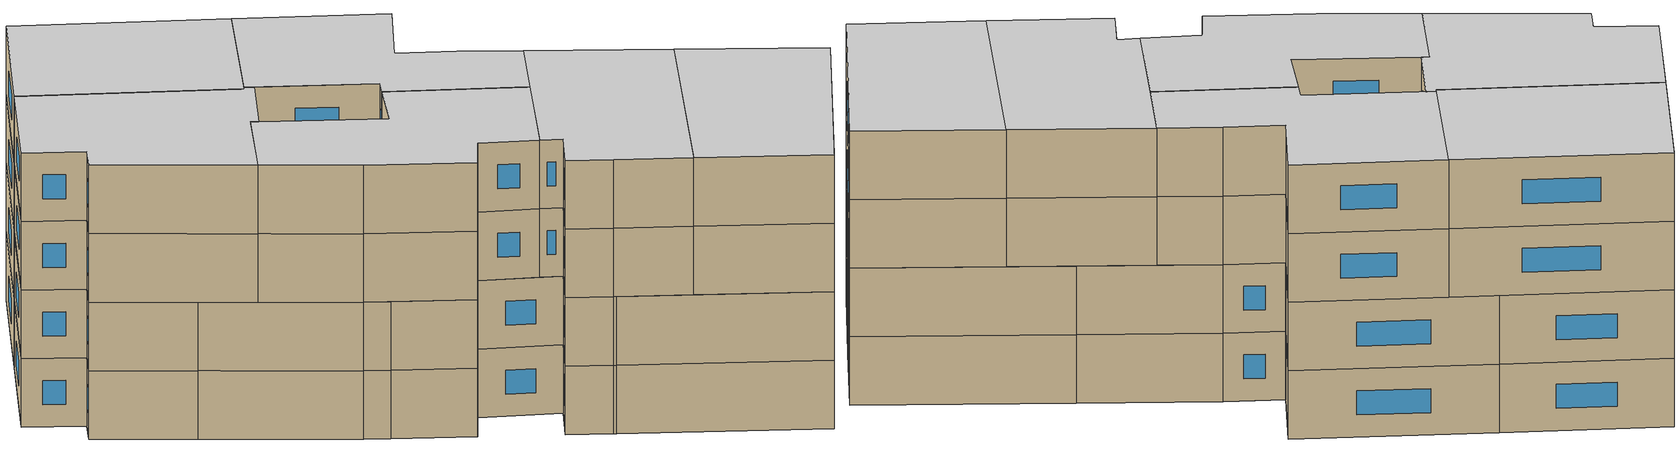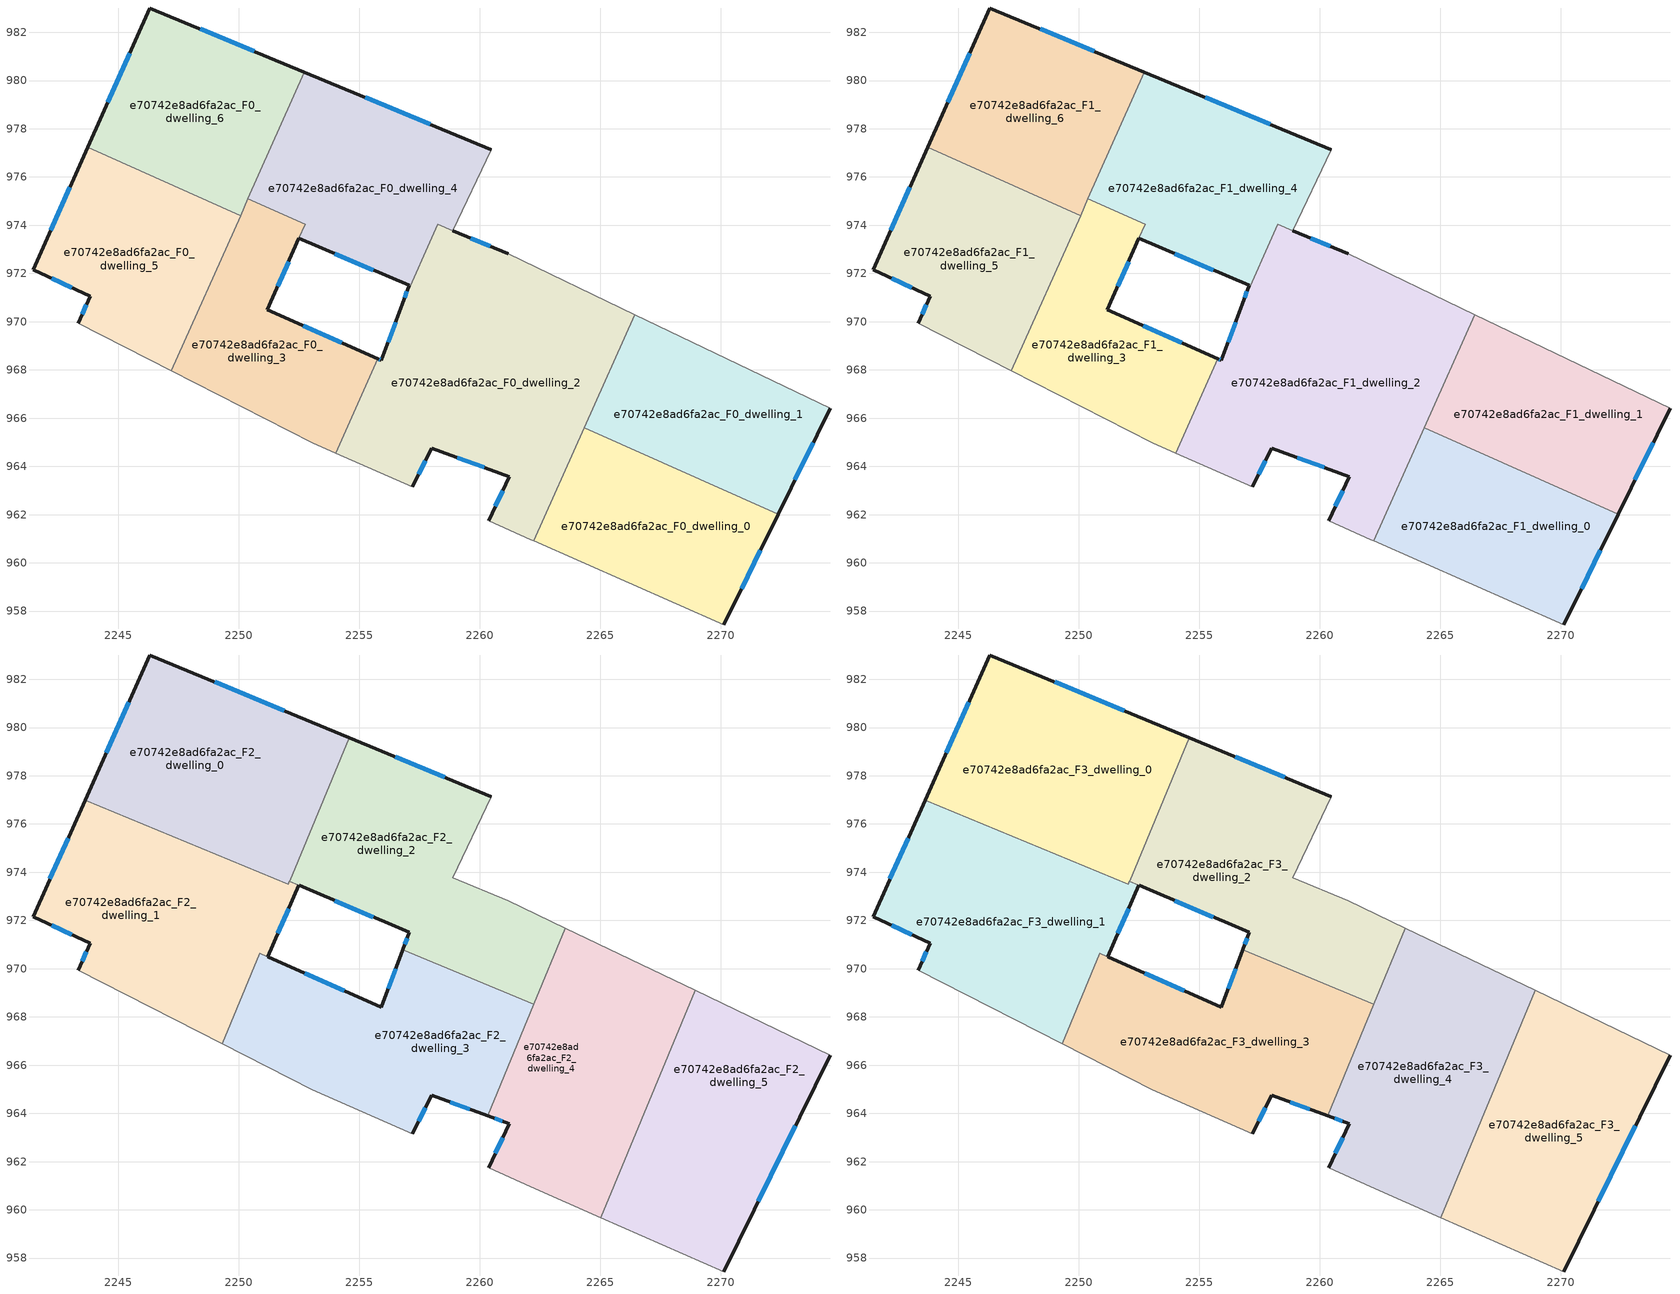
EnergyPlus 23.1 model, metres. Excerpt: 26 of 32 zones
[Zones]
e70742e8ad6fa2ac_F0_dwelling_0
 floor ground (EU_floor_Construction): 2272.37,962.02 2270.12,957.42 2262.25,960.91 2264.34,965.6 z0
 wall outside (EU_wall_Construction): 2270.12,957.42 2272.37,962.02 z0:3
 wall to e70742e8ad6fa2ac_F0_dwelling_1 (EU_wall_Construction): 2272.37,962.02 2264.34,965.6 z0:3
 wall adiabatic (EU_wall_Construction): 2262.25,960.91 2270.12,957.42 z0:3
 wall to e70742e8ad6fa2ac_F0_dwelling_2 (EU_wall_Construction): 2264.34,965.6 2262.25,960.91 z0:3
 window (EU_Window_Construction): 2270.85,958.92 2271.64,960.52 z0.98:2.02
e70742e8ad6fa2ac_F0_dwelling_1
 floor ground (EU_floor_Construction): 2274.52,966.42 2272.37,962.02 2264.34,965.6 2266.43,970.29 z0
 wall outside (EU_wall_Construction): 2272.37,962.02 2274.52,966.42 z0:3
 wall adiabatic (EU_wall_Construction): 2274.52,966.42 2266.43,970.29 z0:3
 wall to e70742e8ad6fa2ac_F0_dwelling_2 (EU_wall_Construction): 2266.43,970.29 2264.34,965.6 z0:3
 window (EU_Window_Construction): 2273.07,963.45 2273.82,964.99 z0.98:2.02
e70742e8ad6fa2ac_F0_dwelling_2
 floor ground (EU_floor_Construction): 2266.43,970.29 2262.25,960.91 2262.12,960.96 2260.37,961.75 2261.22,963.58 2258.01,964.75 2257.19,963.16 2254.03,964.55 2255.78,968.46 2255.92,968.39 2256.79,970.73 2258.26,974.03 2261.17,972.82 z0
 wall outside (EU_wall_Construction): 2257.19,963.16 2258.01,964.75 2261.22,963.58 2260.37,961.75 / 2256.79,970.73 2255.92,968.39 2255.78,968.46 / 2261.17,972.82 2258.88,973.78 z0:3
 wall adiabatic (EU_wall_Construction): 2260.37,961.75 2262.12,960.96 2262.25,960.91 / 2254.03,964.55 2257.19,963.16 / 2266.43,970.29 2261.17,972.82 z0:3
 wall to e70742e8ad6fa2ac_F0_dwelling_3 (EU_wall_Construction): 2255.78,968.46 2254.03,964.55 z0:3
 wall to e70742e8ad6fa2ac_F0_dwelling_4 (EU_wall_Construction): 2258.26,974.03 2256.79,970.73 / 2258.88,973.78 2258.26,974.04 z0:3
 window (EU_Window_Construction): 2260.95,962.98 2260.65,962.34 / 2259.06,964.36 2260.18,963.96 / 2257.46,963.67 2257.75,964.23 / 2255.88,968.42 2255.82,968.44 / 2256.51,969.97 2256.2,969.15 / 2260.43,973.13 2259.63,973.46 z0.98:2.02
e70742e8ad6fa2ac_F0_dwelling_3
 floor ground (EU_floor_Construction): 2252.75,974.03 2252.5,973.45 2251.19,970.5 2255.78,968.46 2254.03,964.55 2253.05,964.99 2247.21,967.96 2250.39,975.09 z0
 wall outside (EU_wall_Construction): 2255.78,968.46 2251.19,970.5 2252.5,973.45 z0:3
 wall adiabatic (EU_wall_Construction): 2247.21,967.96 2253.05,964.99 2254.03,964.55 z0:3
 wall to e70742e8ad6fa2ac_F0_dwelling_4 (EU_wall_Construction): 2252.5,973.45 2252.75,974.03 2250.39,975.09 z0:3
 wall to e70742e8ad6fa2ac_F0_dwelling_5 (EU_wall_Construction): 2250.08,974.4 2247.21,967.96 z0:3
 wall to e70742e8ad6fa2ac_F0_dwelling_6 (EU_wall_Construction): 2250.39,975.09 2250.08,974.4 z0:3
 window (EU_Window_Construction): 2254.29,969.13 2252.68,969.84 / 2251.62,971.46 2252.08,972.49 z0.98:2.02
e70742e8ad6fa2ac_F0_dwelling_4
 floor ground (EU_floor_Construction): 2260.47,977.13 2258.88,973.78 2258.26,974.04 2256.79,970.73 2257.07,971.5 2252.5,973.45 2252.75,974.03 2250.39,975.09 2252.73,980.34 z0
 wall outside (EU_wall_Construction): 2260.47,977.13 2252.73,980.34 / 2252.5,973.45 2257.07,971.5 2256.79,970.73 z0:3
 wall adiabatic (EU_wall_Construction): 2258.88,973.78 2260.47,977.13 z0:3
 wall to e70742e8ad6fa2ac_F0_dwelling_6 (EU_wall_Construction): 2252.73,980.34 2250.39,975.09 z0:3
 window (EU_Window_Construction): 2257.96,978.18 2255.25,979.3 / 2256.98,971.25 2256.88,970.98 / 2253.99,972.82 2255.59,972.14 z0.98:2.02
e70742e8ad6fa2ac_F0_dwelling_5
 floor ground (EU_floor_Construction): 2250.08,974.4 2247.21,967.96 2243.34,969.93 2243.84,971.07 2241.47,972.14 2243.74,977.22 z0
 wall outside (EU_wall_Construction): 2243.74,977.22 2241.47,972.14 2243.84,971.07 2243.34,969.93 z0:3
 wall adiabatic (EU_wall_Construction): 2243.34,969.93 2247.21,967.96 z0:3
 wall to e70742e8ad6fa2ac_F0_dwelling_6 (EU_wall_Construction): 2250.08,974.4 2243.74,977.22 z0:3
 window (EU_Window_Construction): 2243.68,970.7 2243.51,970.3 / 2242.24,971.79 2243.07,971.42 / 2243,975.57 2242.21,973.8 z0.98:2.02
e70742e8ad6fa2ac_F0_dwelling_6
 floor ground (EU_floor_Construction): 2252.73,980.34 2250.08,974.4 2243.74,977.22 2246.31,983 z0
 wall outside (EU_wall_Construction): 2252.73,980.34 2246.31,983 2243.74,977.22 z0:3
 window (EU_Window_Construction): 2245.48,981.12 2244.58,979.1 / 2250.64,981.21 2248.4,982.14 z0.98:2.02
e70742e8ad6fa2ac_F1_dwelling_0
 floor to e70742e8ad6fa2ac_F0_dwelling_0 (EU_floor_Construction): 2272.37,962.02 2270.12,957.42 2262.25,960.91 2264.34,965.6 z3
 wall outside (EU_wall_Construction): 2270.12,957.42 2272.37,962.02 z3:6
 wall to e70742e8ad6fa2ac_F1_dwelling_1 (EU_wall_Construction): 2272.37,962.02 2264.34,965.6 z3:6
 wall adiabatic (EU_wall_Construction): 2262.25,960.91 2270.12,957.42 z3:6
 wall to e70742e8ad6fa2ac_F1_dwelling_2 (EU_wall_Construction): 2264.34,965.6 2262.25,960.91 z3:6
 window (EU_Window_Construction): 2270.85,958.92 2271.64,960.52 z3.98:5.02
e70742e8ad6fa2ac_F1_dwelling_1
 floor to e70742e8ad6fa2ac_F0_dwelling_1 (EU_floor_Construction): 2274.52,966.42 2272.37,962.02 2264.34,965.6 2266.43,970.29 z3
 wall outside (EU_wall_Construction): 2272.37,962.02 2274.52,966.42 z3:6
 wall adiabatic (EU_wall_Construction): 2274.52,966.42 2266.43,970.29 z3:6
 wall to e70742e8ad6fa2ac_F1_dwelling_2 (EU_wall_Construction): 2266.43,970.29 2264.34,965.6 z3:6
 window (EU_Window_Construction): 2273.07,963.45 2273.82,964.99 z3.98:5.02
e70742e8ad6fa2ac_F1_dwelling_2
 floor to e70742e8ad6fa2ac_F0_dwelling_2 (EU_floor_Construction): 2266.43,970.29 2262.25,960.91 2262.12,960.96 2260.37,961.75 2261.22,963.58 2258.01,964.75 2257.19,963.16 2254.03,964.55 2255.78,968.46 2255.92,968.39 2256.79,970.73 2258.26,974.04 2261.17,972.82 z3
 wall outside (EU_wall_Construction): 2257.19,963.16 2258.01,964.75 2261.22,963.58 2260.37,961.75 / 2256.79,970.73 2255.92,968.39 2255.78,968.46 / 2261.17,972.82 2258.88,973.78 z3:6
 wall adiabatic (EU_wall_Construction): 2260.37,961.75 2262.12,960.96 2262.25,960.91 / 2254.03,964.55 2257.19,963.16 / 2266.43,970.29 2261.17,972.82 z3:6
 wall to e70742e8ad6fa2ac_F1_dwelling_3 (EU_wall_Construction): 2255.78,968.46 2254.03,964.55 z3:6
 wall to e70742e8ad6fa2ac_F1_dwelling_4 (EU_wall_Construction): 2258.26,974.03 2256.79,970.73 / 2258.88,973.78 2258.26,974.04 z3:6
 window (EU_Window_Construction): 2260.95,962.98 2260.65,962.34 / 2259.06,964.36 2260.18,963.96 / 2257.46,963.67 2257.75,964.23 / 2255.88,968.42 2255.82,968.44 / 2256.51,969.97 2256.2,969.15 / 2260.43,973.13 2259.63,973.46 z3.98:5.02
e70742e8ad6fa2ac_F1_dwelling_3
 floor to e70742e8ad6fa2ac_F0_dwelling_3 (EU_floor_Construction): 2252.75,974.03 2252.5,973.45 2251.19,970.5 2255.78,968.46 2254.03,964.55 2253.05,964.99 2247.21,967.96 2250.39,975.09 z3
 wall outside (EU_wall_Construction): 2255.78,968.46 2251.19,970.5 2252.5,973.45 z3:6
 wall adiabatic (EU_wall_Construction): 2247.21,967.96 2253.05,964.99 2254.03,964.55 z3:6
 wall to e70742e8ad6fa2ac_F1_dwelling_4 (EU_wall_Construction): 2252.5,973.45 2252.75,974.03 2250.39,975.09 z3:6
 wall to e70742e8ad6fa2ac_F1_dwelling_5 (EU_wall_Construction): 2250.08,974.4 2247.21,967.96 z3:6
 wall to e70742e8ad6fa2ac_F1_dwelling_6 (EU_wall_Construction): 2250.39,975.09 2250.08,974.4 z3:6
 window (EU_Window_Construction): 2254.29,969.13 2252.68,969.84 / 2251.62,971.46 2252.08,972.49 z3.98:5.02
e70742e8ad6fa2ac_F1_dwelling_4
 floor to e70742e8ad6fa2ac_F0_dwelling_4 (EU_floor_Construction): 2260.47,977.13 2258.88,973.78 2258.26,974.04 2256.79,970.73 2257.07,971.5 2252.5,973.46 2252.75,974.03 2250.39,975.09 2252.73,980.34 z3
 wall outside (EU_wall_Construction): 2260.47,977.13 2252.73,980.34 / 2252.5,973.45 2257.07,971.5 2256.79,970.73 z3:6
 wall adiabatic (EU_wall_Construction): 2258.88,973.78 2260.47,977.13 z3:6
 wall to e70742e8ad6fa2ac_F1_dwelling_6 (EU_wall_Construction): 2252.73,980.34 2250.39,975.09 z3:6
 window (EU_Window_Construction): 2257.96,978.18 2255.25,979.3 / 2256.98,971.25 2256.88,970.98 / 2253.99,972.82 2255.59,972.14 z3.98:5.02
e70742e8ad6fa2ac_F1_dwelling_5
 floor to e70742e8ad6fa2ac_F0_dwelling_5 (EU_floor_Construction): 2250.08,974.4 2247.21,967.96 2243.34,969.93 2243.84,971.07 2241.47,972.14 2243.74,977.22 z3
 wall outside (EU_wall_Construction): 2243.74,977.22 2241.47,972.14 2243.84,971.07 2243.34,969.93 z3:6
 wall adiabatic (EU_wall_Construction): 2243.34,969.93 2247.21,967.96 z3:6
 wall to e70742e8ad6fa2ac_F1_dwelling_6 (EU_wall_Construction): 2250.08,974.4 2243.74,977.22 z3:6
 window (EU_Window_Construction): 2243.68,970.7 2243.51,970.3 / 2242.24,971.79 2243.07,971.42 / 2243,975.57 2242.21,973.8 z3.98:5.02
e70742e8ad6fa2ac_F1_dwelling_6
 floor to e70742e8ad6fa2ac_F0_dwelling_6 (EU_floor_Construction): 2252.73,980.34 2250.08,974.4 2243.74,977.22 2246.31,983 z3
 wall outside (EU_wall_Construction): 2252.73,980.34 2246.31,983 2243.74,977.22 z3:6
 window (EU_Window_Construction): 2245.48,981.12 2244.58,979.1 / 2250.64,981.21 2248.4,982.14 z3.98:5.02
e70742e8ad6fa2ac_F2_dwelling_0
 floor to e70742e8ad6fa2ac_F1_dwelling_6 (EU_floor_Construction): 2252.73,980.34 2250.08,974.4 2243.74,977.22 2246.31,983 z6
 floor to e70742e8ad6fa2ac_F1_dwelling_4 (EU_floor_Construction): 2254.58,979.58 2252.35,974.21 2250.39,975.09 2252.73,980.34 z6
 floor to e70742e8ad6fa2ac_F1_dwelling_5 (EU_floor_Construction): 2250.08,974.4 2250.05,974.33 2243.63,976.99 2243.74,977.22 z6
 floor to e70742e8ad6fa2ac_F1_dwelling_3 (EU_floor_Construction): 2252.35,974.21 2252.06,973.5 2250.05,974.33 2250.39,975.09 z6
 wall outside (EU_wall_Construction): 2254.58,979.58 2246.31,983 2243.63,976.99 z6:9
 wall to e70742e8ad6fa2ac_F2_dwelling_1 (EU_wall_Construction): 2243.63,976.99 2252.06,973.5 2252.11,973.62 z6:9
 wall to e70742e8ad6fa2ac_F2_dwelling_2 (EU_wall_Construction): 2252.11,973.63 2254.58,979.58 z6:9
 window (EU_Window_Construction): 2245.44,981.05 2244.51,978.95 / 2251.89,980.69 2249,981.89 z6.98:8.02
e70742e8ad6fa2ac_F2_dwelling_1
 floor to e70742e8ad6fa2ac_F1_dwelling_5 (EU_floor_Construction): 2250.05,974.33 2247.21,967.96 2243.34,969.93 2243.84,971.07 2241.47,972.14 2243.63,976.99 z6
 floor to e70742e8ad6fa2ac_F1_dwelling_3 (EU_floor_Construction): 2252.11,973.62 2252.5,973.46 2251.19,970.51 2250.88,970.64 2249.32,966.89 2247.21,967.96 2250.05,974.33 2252.06,973.5 z6
 wall outside (EU_wall_Construction): 2243.63,976.99 2241.47,972.14 2243.84,971.07 2243.34,969.93 / 2251.2,970.5 2252.5,973.46 z6:9
 wall to e70742e8ad6fa2ac_F2_dwelling_3 (EU_wall_Construction): 2249.32,966.89 2250.88,970.64 2251.19,970.5 z6:9
 wall adiabatic (EU_wall_Construction): 2243.34,969.93 2249.32,966.89 z6:9
 wall to e70742e8ad6fa2ac_F2_dwelling_2 (EU_wall_Construction): 2252.5,973.46 2252.11,973.62 z6:9
 window (EU_Window_Construction): 2243.68,970.7 2243.51,970.3 / 2242.24,971.79 2243.07,971.42 / 2242.93,975.42 2242.18,973.72 / 2251.62,971.46 2252.08,972.49 z6.98:8.02
e70742e8ad6fa2ac_F2_dwelling_2
 floor to e70742e8ad6fa2ac_F1_dwelling_4 (EU_floor_Construction): 2260.47,977.13 2258.88,973.78 2258.26,974.04 2256.81,970.78 2257.07,971.5 2252.5,973.46 2252.75,974.03 2252.35,974.21 2254.58,979.58 z6
 floor to e70742e8ad6fa2ac_F1_dwelling_2 (EU_floor_Construction): 2263.55,971.67 2262.25,968.53 2256.81,970.78 2258.26,974.04 2261.17,972.82 z6
 floor to e70742e8ad6fa2ac_F1_dwelling_3 (EU_floor_Construction): 2252.75,974.03 2252.5,973.46 2252.11,973.62 2252.35,974.21 z6
 wall outside (EU_wall_Construction): 2260.47,977.13 2254.58,979.58 / 2252.51,973.45 2257.07,971.5 2256.81,970.78 z6:9
 wall adiabatic (EU_wall_Construction): 2263.55,971.67 2261.17,972.82 2258.88,973.78 2260.47,977.13 z6:9
 wall to e70742e8ad6fa2ac_F2_dwelling_3 (EU_wall_Construction): 2256.81,970.78 2262.25,968.53 z6:9
 wall to e70742e8ad6fa2ac_F2_dwelling_4 (EU_wall_Construction): 2262.25,968.53 2263.55,971.67 z6:9
 window (EU_Window_Construction): 2258.56,977.93 2256.5,978.78 / 2256.99,971.27 2256.89,971.02 / 2253.99,972.82 2255.59,972.14 z6.98:8.02
e70742e8ad6fa2ac_F2_dwelling_3
 floor to e70742e8ad6fa2ac_F1_dwelling_2 (EU_floor_Construction): 2262.25,968.53 2260.33,963.9 2258.01,964.75 2257.19,963.16 2254.03,964.55 2255.78,968.46 2255.92,968.39 2256.79,970.73 2256.81,970.78 z6
 floor to e70742e8ad6fa2ac_F1_dwelling_3 (EU_floor_Construction): 2255.78,968.46 2254.03,964.55 2253.05,964.99 2249.32,966.89 2250.88,970.64 2251.19,970.51 z6
 wall outside (EU_wall_Construction): 2256.81,970.78 2255.92,968.39 2251.2,970.5 / 2257.19,963.16 2258.01,964.75 2260.33,963.9 z6:9
 wall adiabatic (EU_wall_Construction): 2249.32,966.89 2253.05,964.99 2257.19,963.16 z6:9
 wall to e70742e8ad6fa2ac_F2_dwelling_4 (EU_wall_Construction): 2260.33,963.9 2262.25,968.53 z6:9
 window (EU_Window_Construction): 2254.39,969.08 2252.74,969.82 / 2256.52,970.01 2256.21,969.17 / 2258.77,964.47 2259.58,964.18 / 2257.46,963.67 2257.75,964.23 z6.98:8.02
e70742e8ad6fa2ac_F2_dwelling_4
 floor to e70742e8ad6fa2ac_F1_dwelling_1 (EU_floor_Construction): 2268.93,969.1 2266.99,964.42 2264.34,965.6 2266.43,970.29 z6
 floor to e70742e8ad6fa2ac_F1_dwelling_0 (EU_floor_Construction): 2266.99,964.42 2265.03,959.68 2262.25,960.91 2264.34,965.6 z6
 floor to e70742e8ad6fa2ac_F1_dwelling_2 (EU_floor_Construction): 2266.43,970.29 2262.25,960.91 2262.12,960.96 2260.37,961.75 2261.22,963.58 2260.33,963.9 2263.55,971.67 z6
 wall outside (EU_wall_Construction): 2260.33,963.9 2261.22,963.58 2260.37,961.75 z6:9
 wall adiabatic (EU_wall_Construction): 2260.37,961.75 2262.12,960.96 2265.03,959.68 / 2268.93,969.1 2263.55,971.67 z6:9
 wall to e70742e8ad6fa2ac_F2_dwelling_5 (EU_wall_Construction): 2265.03,959.68 2268.93,969.1 z6:9
 window (EU_Window_Construction): 2260.95,962.98 2260.65,962.34 / 2260.62,963.79 2260.93,963.68 z6.98:8.02
e70742e8ad6fa2ac_F2_dwelling_5
 floor to e70742e8ad6fa2ac_F1_dwelling_0 (EU_floor_Construction): 2272.37,962.02 2270.12,957.42 2265.03,959.68 2266.99,964.42 z6
 floor to e70742e8ad6fa2ac_F1_dwelling_1 (EU_floor_Construction): 2274.52,966.42 2272.37,962.02 2266.99,964.42 2268.93,969.1 z6
 wall outside (EU_wall_Construction): 2270.12,957.42 2274.52,966.42 z6:9
 wall adiabatic (EU_wall_Construction): 2274.52,966.42 2268.93,969.1 / 2265.03,959.68 2270.12,957.42 z6:9
 window (EU_Window_Construction): 2271.55,960.35 2273.09,963.49 z6.98:8.02
e70742e8ad6fa2ac_F3_dwelling_0
 floor to e70742e8ad6fa2ac_F2_dwelling_0 (EU_floor_Construction): 2254.58,979.58 2252.06,973.5 2243.63,976.99 2246.31,983 z9
 wall outside (EU_wall_Construction): 2254.58,979.58 2246.31,983 2243.63,976.99 z9:12
 wall to e70742e8ad6fa2ac_F3_dwelling_1 (EU_wall_Construction): 2243.63,976.99 2252.06,973.5 2252.11,973.62 z9:12
 wall to e70742e8ad6fa2ac_F3_dwelling_2 (EU_wall_Construction): 2252.11,973.63 2254.58,979.58 z9:12
 window (EU_Window_Construction): 2245.44,981.05 2244.51,978.95 / 2251.89,980.69 2249,981.89 z9.98:11.02
 ceiling to e70742e8ad6fa2ac_F4_dwelling_0 (EU_floor_Construction): 2252.06,973.5 2254.58,979.58 2246.31,983 2243.63,976.99 z12
e70742e8ad6fa2ac_F3_dwelling_1
 floor to e70742e8ad6fa2ac_F2_dwelling_1 (EU_floor_Construction): 2252.11,973.62 2252.5,973.46 2251.2,970.5 2250.88,970.64 2249.32,966.89 2243.34,969.93 2243.84,971.07 2241.47,972.14 2243.63,976.99 2252.06,973.5 z9
 wall outside (EU_wall_Construction): 2243.63,976.99 2241.47,972.14 2243.84,971.07 2243.34,969.93 / 2251.2,970.5 2252.5,973.46 z9:12
 wall to e70742e8ad6fa2ac_F3_dwelling_3 (EU_wall_Construction): 2249.32,966.89 2250.88,970.64 2251.19,970.5 z9:12
 wall adiabatic (EU_wall_Construction): 2243.34,969.93 2249.32,966.89 z9:12
 wall to e70742e8ad6fa2ac_F3_dwelling_2 (EU_wall_Construction): 2252.5,973.46 2252.11,973.62 z9:12
 window (EU_Window_Construction): 2243.68,970.7 2243.51,970.3 / 2242.24,971.79 2243.07,971.42 / 2242.93,975.42 2242.18,973.72 / 2251.62,971.46 2252.08,972.49 z9.98:11.02
 ceiling to e70742e8ad6fa2ac_F4_dwelling_1 (EU_floor_Construction): 2249.32,966.89 2250.88,970.64 2251.2,970.5 2252.5,973.46 2252.11,973.62 2252.06,973.5 2243.63,976.99 2241.47,972.14 2243.84,971.07 2243.34,969.93 z12
e70742e8ad6fa2ac_F3_dwelling_2
 floor to e70742e8ad6fa2ac_F2_dwelling_2 (EU_floor_Construction): 2260.47,977.13 2258.88,973.78 2261.17,972.82 2263.55,971.67 2262.25,968.53 2256.81,970.78 2257.07,971.5 2252.11,973.63 2254.58,979.58 z9
 wall outside (EU_wall_Construction): 2260.47,977.13 2254.58,979.58 / 2252.51,973.45 2257.07,971.5 2256.81,970.78 z9:12
 wall adiabatic (EU_wall_Construction): 2263.55,971.67 2261.17,972.82 2258.88,973.78 2260.47,977.13 z9:12
 wall to e70742e8ad6fa2ac_F3_dwelling_3 (EU_wall_Construction): 2256.81,970.78 2262.25,968.53 z9:12
 wall to e70742e8ad6fa2ac_F3_dwelling_4 (EU_wall_Construction): 2262.25,968.53 2263.55,971.67 z9:12
 window (EU_Window_Construction): 2258.56,977.93 2256.5,978.78 / 2256.99,971.27 2256.89,971.02 / 2253.99,972.82 2255.59,972.14 z9.98:11.02
 ceiling to e70742e8ad6fa2ac_F4_dwelling_2 (EU_floor_Construction): 2262.25,968.53 2263.55,971.67 2261.17,972.82 2258.88,973.78 2260.47,977.13 2254.58,979.58 2252.11,973.63 2257.07,971.5 2256.81,970.78 z12
e70742e8ad6fa2ac_F3_dwelling_3
 floor to e70742e8ad6fa2ac_F2_dwelling_3 (EU_floor_Construction): 2262.25,968.53 2260.33,963.9 2258.01,964.75 2257.19,963.16 2253.05,964.99 2249.32,966.89 2250.88,970.64 2251.2,970.5 2255.92,968.39 2256.81,970.78 z9
 wall outside (EU_wall_Construction): 2256.81,970.78 2255.92,968.39 2251.2,970.5 / 2257.19,963.16 2258.01,964.75 2260.33,963.9 z9:12
 wall adiabatic (EU_wall_Construction): 2249.32,966.89 2253.05,964.99 2257.19,963.16 z9:12
 wall to e70742e8ad6fa2ac_F3_dwelling_4 (EU_wall_Construction): 2260.33,963.9 2262.25,968.53 z9:12
 window (EU_Window_Construction): 2254.39,969.08 2252.74,969.82 / 2256.52,970.01 2256.21,969.17 / 2258.77,964.47 2259.58,964.18 / 2257.46,963.67 2257.75,964.23 z9.98:11.02
 ceiling to e70742e8ad6fa2ac_F4_dwelling_3 (EU_floor_Construction): 2260.33,963.9 2262.25,968.53 2256.81,970.78 2255.92,968.39 2251.2,970.5 2250.88,970.64 2249.32,966.89 2253.05,964.99 2257.19,963.16 2258.01,964.75 z12
e70742e8ad6fa2ac_F3_dwelling_4
 floor to e70742e8ad6fa2ac_F2_dwelling_4 (EU_floor_Construction): 2268.93,969.1 2265.03,959.68 2262.12,960.96 2260.37,961.75 2261.22,963.58 2260.33,963.9 2263.55,971.67 z9
 wall outside (EU_wall_Construction): 2260.33,963.9 2261.22,963.58 2260.37,961.75 z9:12
 wall adiabatic (EU_wall_Construction): 2260.37,961.75 2262.12,960.96 2265.03,959.68 / 2268.93,969.1 2263.55,971.67 z9:12
 wall to e70742e8ad6fa2ac_F3_dwelling_5 (EU_wall_Construction): 2265.03,959.68 2268.93,969.1 z9:12
 window (EU_Window_Construction): 2260.95,962.98 2260.65,962.34 / 2260.62,963.79 2260.93,963.68 z9.98:11.02
 ceiling to e70742e8ad6fa2ac_F4_dwelling_4 (EU_floor_Construction): 2265.03,959.68 2268.93,969.1 2263.55,971.67 2260.33,963.9 2261.22,963.58 2260.37,961.75 2262.12,960.96 z12
e70742e8ad6fa2ac_F3_dwelling_5
 floor to e70742e8ad6fa2ac_F2_dwelling_5 (EU_floor_Construction): 2274.52,966.42 2270.12,957.42 2265.03,959.68 2268.93,969.1 z9
 wall outside (EU_wall_Construction): 2270.12,957.42 2274.52,966.42 z9:12
 wall adiabatic (EU_wall_Construction): 2274.52,966.42 2268.93,969.1 / 2265.03,959.68 2270.12,957.42 z9:12
 window (EU_Window_Construction): 2271.55,960.35 2273.09,963.49 z9.98:11.02
 ceiling to e70742e8ad6fa2ac_F4_dwelling_5 (EU_floor_Construction): 2270.12,957.42 2274.52,966.42 2268.93,969.1 2265.03,959.68 z12
[Building]
EU S2 Campaign: North Axis=0; Terrain=City; Solar Distribution=FullExterior
[Site:Location]
Bologna: Latitude=44.5; Longitude=11.25; Time Zone=1; Elevation=37
[SizingPeriod:WeatherFileDays]
AnnualSizingPeriod: Begin Month=1; Begin Day of Month=1; End Month=12; End Day of Month=31; Day of Week for Start Day=Monday; Use Weather File Daylight Saving Period=No; Use Weather File Rain and Snow Indicators=No
[MATERIAL]
EU_InternalMass_Material: Roughness=MediumRough; Thickness=0.1; Conductivity=1; Density=1800; Specific Heat=900; Thermal Absorptance=0.9; Solar Absorptance=0.7; Visible Absorptance=0.7
[MATERIAL:NOMASS] Roughness=MediumRough; Thermal Absorptance=0.9; Solar Absorptance=0.7; Visible Absorptance=0.7
Name | Thermal Resistance
EU_wall_NoMass | 0.905828
EU_floor_NoMass | 0.67114
[WINDOWMATERIAL:SIMPLEGLAZINGSYSTEM]
EU_Window_SimpleGlazing: UFactor=4.52486; Solar Heat Gain Coefficient=0.85; Visible Transmittance=0.85
[CONSTRUCTION]
EU_wall_Construction: EU_wall_NoMass
EU_floor_Construction: EU_floor_NoMass
EU_Window_Construction: EU_Window_SimpleGlazing
EU_InternalMass_Construction: EU_InternalMass_Material
[ZONE] Type=1; Multiplier=1; Ceiling Height=autocalculate; Floor Area=autocalculate; Part of Total Floor Area=Yes
Name | Volume
e70742e8ad6fa2ac_F0_dwelling_0; e70742e8ad6fa2ac_F1_dwelling_0 | 133.746
e70742e8ad6fa2ac_F2_dwelling_0; e70742e8ad6fa2ac_F3_dwelling_0 | 178.336
e70742e8ad6fa2ac_F0_dwelling_1; e70742e8ad6fa2ac_F1_dwelling_1 | 133.737
e70742e8ad6fa2ac_F2_dwelling_1; e70742e8ad6fa2ac_F3_dwelling_1 | 182.168
e70742e8ad6fa2ac_F0_dwelling_2 | 259.479
e70742e8ad6fa2ac_F1_dwelling_2 | 259.505
e70742e8ad6fa2ac_F2_dwelling_2 | 177.27
e70742e8ad6fa2ac_F3_dwelling_2 | 177.226
e70742e8ad6fa2ac_F0_dwelling_3; e70742e8ad6fa2ac_F1_dwelling_3 | 124.651
e70742e8ad6fa2ac_F2_dwelling_3; e70742e8ad6fa2ac_F3_dwelling_3 | 175.513
e70742e8ad6fa2ac_F0_dwelling_4 | 150.853
e70742e8ad6fa2ac_F1_dwelling_4 | 150.801
e70742e8ad6fa2ac_F2_dwelling_4; e70742e8ad6fa2ac_F3_dwelling_4 | 178.325
e70742e8ad6fa2ac_F0_dwelling_5; e70742e8ad6fa2ac_F1_dwelling_5 | 133.739
e70742e8ad6fa2ac_F2_dwelling_5; e70742e8ad6fa2ac_F3_dwelling_5 | 178.311
e70742e8ad6fa2ac_F0_dwelling_6; e70742e8ad6fa2ac_F1_dwelling_6 | 133.744
[INTERNALMASS] Construction=EU_InternalMass_Construction
Name | Zone or ZoneList | Surface Area
e70742e8ad6fa2ac_F0_dwelling_0_EU_InternalMass | e70742e8ad6fa2ac_F0_dwelling_0 | 44.5822
e70742e8ad6fa2ac_F0_dwelling_1_EU_InternalMass | e70742e8ad6fa2ac_F0_dwelling_1 | 44.5787
e70742e8ad6fa2ac_F0_dwelling_2_EU_InternalMass | e70742e8ad6fa2ac_F0_dwelling_2 | 86.4998
e70742e8ad6fa2ac_F0_dwelling_3_EU_InternalMass | e70742e8ad6fa2ac_F0_dwelling_3 | 41.5485
e70742e8ad6fa2ac_F0_dwelling_4_EU_InternalMass | e70742e8ad6fa2ac_F0_dwelling_4 | 50.2729
e70742e8ad6fa2ac_F0_dwelling_5_EU_InternalMass | e70742e8ad6fa2ac_F0_dwelling_5 | 44.5796
e70742e8ad6fa2ac_F0_dwelling_6_EU_InternalMass | e70742e8ad6fa2ac_F0_dwelling_6 | 44.5812
e70742e8ad6fa2ac_F1_dwelling_0_EU_InternalMass | e70742e8ad6fa2ac_F1_dwelling_0 | 44.5822
e70742e8ad6fa2ac_F1_dwelling_1_EU_InternalMass | e70742e8ad6fa2ac_F1_dwelling_1 | 44.5787
e70742e8ad6fa2ac_F1_dwelling_2_EU_InternalMass | e70742e8ad6fa2ac_F1_dwelling_2 | 86.4998
e70742e8ad6fa2ac_F1_dwelling_3_EU_InternalMass | e70742e8ad6fa2ac_F1_dwelling_3 | 41.5485
e70742e8ad6fa2ac_F1_dwelling_4_EU_InternalMass | e70742e8ad6fa2ac_F1_dwelling_4 | 50.2729
e70742e8ad6fa2ac_F1_dwelling_5_EU_InternalMass | e70742e8ad6fa2ac_F1_dwelling_5 | 44.5796
e70742e8ad6fa2ac_F1_dwelling_6_EU_InternalMass | e70742e8ad6fa2ac_F1_dwelling_6 | 44.5812
e70742e8ad6fa2ac_F2_dwelling_0_EU_InternalMass | e70742e8ad6fa2ac_F2_dwelling_0 | 59.4447
e70742e8ad6fa2ac_F2_dwelling_1_EU_InternalMass | e70742e8ad6fa2ac_F2_dwelling_1 | 60.727
e70742e8ad6fa2ac_F2_dwelling_2_EU_InternalMass | e70742e8ad6fa2ac_F2_dwelling_2 | 59.0912
e70742e8ad6fa2ac_F2_dwelling_3_EU_InternalMass | e70742e8ad6fa2ac_F2_dwelling_3 | 58.5026
e70742e8ad6fa2ac_F2_dwelling_4_EU_InternalMass | e70742e8ad6fa2ac_F2_dwelling_4 | 59.4416
e70742e8ad6fa2ac_F2_dwelling_5_EU_InternalMass | e70742e8ad6fa2ac_F2_dwelling_5 | 59.4372
e70742e8ad6fa2ac_F3_dwelling_0_EU_InternalMass | e70742e8ad6fa2ac_F3_dwelling_0 | 59.4447
e70742e8ad6fa2ac_F3_dwelling_1_EU_InternalMass | e70742e8ad6fa2ac_F3_dwelling_1 | 60.727
e70742e8ad6fa2ac_F3_dwelling_2_EU_InternalMass | e70742e8ad6fa2ac_F3_dwelling_2 | 59.0912
e70742e8ad6fa2ac_F3_dwelling_3_EU_InternalMass | e70742e8ad6fa2ac_F3_dwelling_3 | 58.5026
e70742e8ad6fa2ac_F3_dwelling_4_EU_InternalMass | e70742e8ad6fa2ac_F3_dwelling_4 | 59.4416
e70742e8ad6fa2ac_F3_dwelling_5_EU_InternalMass | e70742e8ad6fa2ac_F3_dwelling_5 | 59.4372
[OTHEREQUIPMENT] Fuel Type=Electricity; Design Level Calculation Method=Watts/Area; Power per Zone Floor Area=1; Fraction Latent=0; Fraction Radiant=0; Fraction Lost=0; Carbon Dioxide Generation Rate=0; EndUse Subcategory=EU_Step8_InternalGains
Name | Zone or ZoneList or Space or SpaceList | Schedule
EU_Step8_InternalGain_e70742e8ad6fa2ac_F0_dwelling_0_f000 | e70742e8ad6fa2ac_F0_dwelling_0 | EU_Step8_GainSchedule_e70742e8ad6fa2ac_F0_dwelling_0_f000
EU_Step8_InternalGain_e70742e8ad6fa2ac_F0_dwelling_1_f000 | e70742e8ad6fa2ac_F0_dwelling_1 | EU_Step8_GainSchedule_e70742e8ad6fa2ac_F0_dwelling_1_f000
EU_Step8_InternalGain_e70742e8ad6fa2ac_F0_dwelling_2_f000 | e70742e8ad6fa2ac_F0_dwelling_2 | EU_Step8_GainSchedule_e70742e8ad6fa2ac_F0_dwelling_2_f000
EU_Step8_InternalGain_e70742e8ad6fa2ac_F0_dwelling_3_f000 | e70742e8ad6fa2ac_F0_dwelling_3 | EU_Step8_GainSchedule_e70742e8ad6fa2ac_F0_dwelling_3_f000
EU_Step8_InternalGain_e70742e8ad6fa2ac_F0_dwelling_4_f000 | e70742e8ad6fa2ac_F0_dwelling_4 | EU_Step8_GainSchedule_e70742e8ad6fa2ac_F0_dwelling_4_f000
EU_Step8_InternalGain_e70742e8ad6fa2ac_F0_dwelling_5_f000 | e70742e8ad6fa2ac_F0_dwelling_5 | EU_Step8_GainSchedule_e70742e8ad6fa2ac_F0_dwelling_5_f000
EU_Step8_InternalGain_e70742e8ad6fa2ac_F0_dwelling_6_f000 | e70742e8ad6fa2ac_F0_dwelling_6 | EU_Step8_GainSchedule_e70742e8ad6fa2ac_F0_dwelling_6_f000
EU_Step8_InternalGain_e70742e8ad6fa2ac_F1_dwelling_0_f000 | e70742e8ad6fa2ac_F1_dwelling_0 | EU_Step8_GainSchedule_e70742e8ad6fa2ac_F1_dwelling_0_f000
EU_Step8_InternalGain_e70742e8ad6fa2ac_F1_dwelling_1_f000 | e70742e8ad6fa2ac_F1_dwelling_1 | EU_Step8_GainSchedule_e70742e8ad6fa2ac_F1_dwelling_1_f000
EU_Step8_InternalGain_e70742e8ad6fa2ac_F1_dwelling_2_f000 | e70742e8ad6fa2ac_F1_dwelling_2 | EU_Step8_GainSchedule_e70742e8ad6fa2ac_F1_dwelling_2_f000
EU_Step8_InternalGain_e70742e8ad6fa2ac_F1_dwelling_3_f000 | e70742e8ad6fa2ac_F1_dwelling_3 | EU_Step8_GainSchedule_e70742e8ad6fa2ac_F1_dwelling_3_f000
EU_Step8_InternalGain_e70742e8ad6fa2ac_F1_dwelling_4_f000 | e70742e8ad6fa2ac_F1_dwelling_4 | EU_Step8_GainSchedule_e70742e8ad6fa2ac_F1_dwelling_4_f000
EU_Step8_InternalGain_e70742e8ad6fa2ac_F1_dwelling_5_f000 | e70742e8ad6fa2ac_F1_dwelling_5 | EU_Step8_GainSchedule_e70742e8ad6fa2ac_F1_dwelling_5_f000
EU_Step8_InternalGain_e70742e8ad6fa2ac_F1_dwelling_6_f000 | e70742e8ad6fa2ac_F1_dwelling_6 | EU_Step8_GainSchedule_e70742e8ad6fa2ac_F1_dwelling_6_f000
EU_Step8_InternalGain_e70742e8ad6fa2ac_F2_dwelling_0_f000 | e70742e8ad6fa2ac_F2_dwelling_0 | EU_Step8_GainSchedule_e70742e8ad6fa2ac_F2_dwelling_0_f000
EU_Step8_InternalGain_e70742e8ad6fa2ac_F2_dwelling_1_f000 | e70742e8ad6fa2ac_F2_dwelling_1 | EU_Step8_GainSchedule_e70742e8ad6fa2ac_F2_dwelling_1_f000
EU_Step8_InternalGain_e70742e8ad6fa2ac_F2_dwelling_2_f000 | e70742e8ad6fa2ac_F2_dwelling_2 | EU_Step8_GainSchedule_e70742e8ad6fa2ac_F2_dwelling_2_f000
EU_Step8_InternalGain_e70742e8ad6fa2ac_F2_dwelling_3_f000 | e70742e8ad6fa2ac_F2_dwelling_3 | EU_Step8_GainSchedule_e70742e8ad6fa2ac_F2_dwelling_3_f000
EU_Step8_InternalGain_e70742e8ad6fa2ac_F2_dwelling_4_f000 | e70742e8ad6fa2ac_F2_dwelling_4 | EU_Step8_GainSchedule_e70742e8ad6fa2ac_F2_dwelling_4_f000
EU_Step8_InternalGain_e70742e8ad6fa2ac_F2_dwelling_5_f000 | e70742e8ad6fa2ac_F2_dwelling_5 | EU_Step8_GainSchedule_e70742e8ad6fa2ac_F2_dwelling_5_f000
EU_Step8_InternalGain_e70742e8ad6fa2ac_F3_dwelling_0_f000 | e70742e8ad6fa2ac_F3_dwelling_0 | EU_Step8_GainSchedule_e70742e8ad6fa2ac_F3_dwelling_0_f000
EU_Step8_InternalGain_e70742e8ad6fa2ac_F3_dwelling_1_f000 | e70742e8ad6fa2ac_F3_dwelling_1 | EU_Step8_GainSchedule_e70742e8ad6fa2ac_F3_dwelling_1_f000
EU_Step8_InternalGain_e70742e8ad6fa2ac_F3_dwelling_2_f000 | e70742e8ad6fa2ac_F3_dwelling_2 | EU_Step8_GainSchedule_e70742e8ad6fa2ac_F3_dwelling_2_f000
EU_Step8_InternalGain_e70742e8ad6fa2ac_F3_dwelling_3_f000 | e70742e8ad6fa2ac_F3_dwelling_3 | EU_Step8_GainSchedule_e70742e8ad6fa2ac_F3_dwelling_3_f000
EU_Step8_InternalGain_e70742e8ad6fa2ac_F3_dwelling_4_f000 | e70742e8ad6fa2ac_F3_dwelling_4 | EU_Step8_GainSchedule_e70742e8ad6fa2ac_F3_dwelling_4_f000
EU_Step8_InternalGain_e70742e8ad6fa2ac_F3_dwelling_5_f000 | e70742e8ad6fa2ac_F3_dwelling_5 | EU_Step8_GainSchedule_e70742e8ad6fa2ac_F3_dwelling_5_f000
[ZONEVENTILATION:DESIGNFLOWRATE] Schedule=EU_AlwaysOn; Design Flow Rate Calculation Method=AirChanges/Hour; Air Changes per Hour=0.73129; Ventilation Type=Natural; Fan Pressure Rise=0; Fan Total Efficiency=1; Constant Term Coefficient=1; Temperature Term Coefficient=0; Velocity Term Coefficient=0; Velocity Squared Term Coefficient=0; Minimum Indoor Temperature=-100; Maximum Indoor Temperature=100; Delta Temperature=-100; Minimum Outdoor Temperature=-100; Maximum Outdoor Temperature=100; Maximum Wind Speed=40
Name | Zone or ZoneList or Space or SpaceList
EU_ConstantAir_e70742e8ad6fa2ac_F0_dwelling_0 | e70742e8ad6fa2ac_F0_dwelling_0
EU_ConstantAir_e70742e8ad6fa2ac_F0_dwelling_1 | e70742e8ad6fa2ac_F0_dwelling_1
EU_ConstantAir_e70742e8ad6fa2ac_F0_dwelling_2 | e70742e8ad6fa2ac_F0_dwelling_2
EU_ConstantAir_e70742e8ad6fa2ac_F0_dwelling_3 | e70742e8ad6fa2ac_F0_dwelling_3
EU_ConstantAir_e70742e8ad6fa2ac_F0_dwelling_4 | e70742e8ad6fa2ac_F0_dwelling_4
EU_ConstantAir_e70742e8ad6fa2ac_F0_dwelling_5 | e70742e8ad6fa2ac_F0_dwelling_5
EU_ConstantAir_e70742e8ad6fa2ac_F0_dwelling_6 | e70742e8ad6fa2ac_F0_dwelling_6
EU_ConstantAir_e70742e8ad6fa2ac_F1_dwelling_0 | e70742e8ad6fa2ac_F1_dwelling_0
EU_ConstantAir_e70742e8ad6fa2ac_F1_dwelling_1 | e70742e8ad6fa2ac_F1_dwelling_1
EU_ConstantAir_e70742e8ad6fa2ac_F1_dwelling_2 | e70742e8ad6fa2ac_F1_dwelling_2
EU_ConstantAir_e70742e8ad6fa2ac_F1_dwelling_3 | e70742e8ad6fa2ac_F1_dwelling_3
EU_ConstantAir_e70742e8ad6fa2ac_F1_dwelling_4 | e70742e8ad6fa2ac_F1_dwelling_4
EU_ConstantAir_e70742e8ad6fa2ac_F1_dwelling_5 | e70742e8ad6fa2ac_F1_dwelling_5
EU_ConstantAir_e70742e8ad6fa2ac_F1_dwelling_6 | e70742e8ad6fa2ac_F1_dwelling_6
EU_ConstantAir_e70742e8ad6fa2ac_F2_dwelling_0 | e70742e8ad6fa2ac_F2_dwelling_0
EU_ConstantAir_e70742e8ad6fa2ac_F2_dwelling_1 | e70742e8ad6fa2ac_F2_dwelling_1
EU_ConstantAir_e70742e8ad6fa2ac_F2_dwelling_2 | e70742e8ad6fa2ac_F2_dwelling_2
EU_ConstantAir_e70742e8ad6fa2ac_F2_dwelling_3 | e70742e8ad6fa2ac_F2_dwelling_3
EU_ConstantAir_e70742e8ad6fa2ac_F2_dwelling_4 | e70742e8ad6fa2ac_F2_dwelling_4
EU_ConstantAir_e70742e8ad6fa2ac_F2_dwelling_5 | e70742e8ad6fa2ac_F2_dwelling_5
EU_ConstantAir_e70742e8ad6fa2ac_F3_dwelling_0 | e70742e8ad6fa2ac_F3_dwelling_0
EU_ConstantAir_e70742e8ad6fa2ac_F3_dwelling_1 | e70742e8ad6fa2ac_F3_dwelling_1
EU_ConstantAir_e70742e8ad6fa2ac_F3_dwelling_2 | e70742e8ad6fa2ac_F3_dwelling_2
EU_ConstantAir_e70742e8ad6fa2ac_F3_dwelling_3 | e70742e8ad6fa2ac_F3_dwelling_3
EU_ConstantAir_e70742e8ad6fa2ac_F3_dwelling_4 | e70742e8ad6fa2ac_F3_dwelling_4
EU_ConstantAir_e70742e8ad6fa2ac_F3_dwelling_5 | e70742e8ad6fa2ac_F3_dwelling_5
[HVACTEMPLATE:THERMOSTAT] Constant Heating Setpoint=20; Constant Cooling Setpoint=50
EU_HeatOnly_e70742e8ad6fa2ac_F0_dwelling_0; EU_HeatOnly_e70742e8ad6fa2ac_F0_dwelling_1; EU_HeatOnly_e70742e8ad6fa2ac_F0_dwelling_2; EU_HeatOnly_e70742e8ad6fa2ac_F0_dwelling_3; EU_HeatOnly_e70742e8ad6fa2ac_F0_dwelling_4; EU_HeatOnly_e70742e8ad6fa2ac_F0_dwelling_5; EU_HeatOnly_e70742e8ad6fa2ac_F0_dwelling_6; EU_HeatOnly_e70742e8ad6fa2ac_F1_dwelling_0; EU_HeatOnly_e70742e8ad6fa2ac_F1_dwelling_1; EU_HeatOnly_e70742e8ad6fa2ac_F1_dwelling_2; EU_HeatOnly_e70742e8ad6fa2ac_F1_dwelling_3; EU_HeatOnly_e70742e8ad6fa2ac_F1_dwelling_4; EU_HeatOnly_e70742e8ad6fa2ac_F1_dwelling_5; EU_HeatOnly_e70742e8ad6fa2ac_F1_dwelling_6; EU_HeatOnly_e70742e8ad6fa2ac_F2_dwelling_0; EU_HeatOnly_e70742e8ad6fa2ac_F2_dwelling_1; EU_HeatOnly_e70742e8ad6fa2ac_F2_dwelling_2; EU_HeatOnly_e70742e8ad6fa2ac_F2_dwelling_3; EU_HeatOnly_e70742e8ad6fa2ac_F2_dwelling_4; EU_HeatOnly_e70742e8ad6fa2ac_F2_dwelling_5; EU_HeatOnly_e70742e8ad6fa2ac_F3_dwelling_0; EU_HeatOnly_e70742e8ad6fa2ac_F3_dwelling_1; EU_HeatOnly_e70742e8ad6fa2ac_F3_dwelling_2; EU_HeatOnly_e70742e8ad6fa2ac_F3_dwelling_3; EU_HeatOnly_e70742e8ad6fa2ac_F3_dwelling_4; EU_HeatOnly_e70742e8ad6fa2ac_F3_dwelling_5; EU_HeatOnly_e70742e8ad6fa2ac_F4_dwelling_0; EU_HeatOnly_e70742e8ad6fa2ac_F4_dwelling_1; EU_HeatOnly_e70742e8ad6fa2ac_F4_dwelling_2; EU_HeatOnly_e70742e8ad6fa2ac_F4_dwelling_3; EU_HeatOnly_e70742e8ad6fa2ac_F4_dwelling_4; EU_HeatOnly_e70742e8ad6fa2ac_F4_dwelling_5
[HVACTEMPLATE:ZONE:IDEALLOADSAIRSYSTEM] System Availability Schedule=EU_AlwaysOn; Maximum Heating Supply Air Temperature=50; Minimum Cooling Supply Air Temperature=13; Maximum Heating Supply Air Humidity Ratio=0.0156; Minimum Cooling Supply Air Humidity Ratio=0.0077; Heating Limit=NoLimit; Cooling Limit=NoLimit; Heating Availability Schedule=EU_AlwaysOn; Cooling Availability Schedule=EU_CoolingOff; Dehumidification Control Type=ConstantSensibleHeatRatio; Cooling Sensible Heat Ratio=0.7; Dehumidification Setpoint=60; Humidification Control Type=None; Humidification Setpoint=30; Outdoor Air Method=None; Outdoor Air Flow Rate per Person=0.00944; Outdoor Air Flow Rate per Zone Floor Area=0; Outdoor Air Flow Rate per Zone=0; Demand Controlled Ventilation Type=None; Outdoor Air Economizer Type=NoEconomizer; Heat Recovery Type=None; Sensible Heat Recovery Effectiveness=0.7; Latent Heat Recovery Effectiveness=0.65
Name | Template Thermostat
e70742e8ad6fa2ac_F0_dwelling_0 | EU_HeatOnly_e70742e8ad6fa2ac_F0_dwelling_0
e70742e8ad6fa2ac_F0_dwelling_1 | EU_HeatOnly_e70742e8ad6fa2ac_F0_dwelling_1
e70742e8ad6fa2ac_F0_dwelling_2 | EU_HeatOnly_e70742e8ad6fa2ac_F0_dwelling_2
e70742e8ad6fa2ac_F0_dwelling_3 | EU_HeatOnly_e70742e8ad6fa2ac_F0_dwelling_3
e70742e8ad6fa2ac_F0_dwelling_4 | EU_HeatOnly_e70742e8ad6fa2ac_F0_dwelling_4
e70742e8ad6fa2ac_F0_dwelling_5 | EU_HeatOnly_e70742e8ad6fa2ac_F0_dwelling_5
e70742e8ad6fa2ac_F0_dwelling_6 | EU_HeatOnly_e70742e8ad6fa2ac_F0_dwelling_6
e70742e8ad6fa2ac_F1_dwelling_0 | EU_HeatOnly_e70742e8ad6fa2ac_F1_dwelling_0
e70742e8ad6fa2ac_F1_dwelling_1 | EU_HeatOnly_e70742e8ad6fa2ac_F1_dwelling_1
e70742e8ad6fa2ac_F1_dwelling_2 | EU_HeatOnly_e70742e8ad6fa2ac_F1_dwelling_2
e70742e8ad6fa2ac_F1_dwelling_3 | EU_HeatOnly_e70742e8ad6fa2ac_F1_dwelling_3
e70742e8ad6fa2ac_F1_dwelling_4 | EU_HeatOnly_e70742e8ad6fa2ac_F1_dwelling_4
e70742e8ad6fa2ac_F1_dwelling_5 | EU_HeatOnly_e70742e8ad6fa2ac_F1_dwelling_5
e70742e8ad6fa2ac_F1_dwelling_6 | EU_HeatOnly_e70742e8ad6fa2ac_F1_dwelling_6
e70742e8ad6fa2ac_F2_dwelling_0 | EU_HeatOnly_e70742e8ad6fa2ac_F2_dwelling_0
e70742e8ad6fa2ac_F2_dwelling_1 | EU_HeatOnly_e70742e8ad6fa2ac_F2_dwelling_1
e70742e8ad6fa2ac_F2_dwelling_2 | EU_HeatOnly_e70742e8ad6fa2ac_F2_dwelling_2
e70742e8ad6fa2ac_F2_dwelling_3 | EU_HeatOnly_e70742e8ad6fa2ac_F2_dwelling_3
e70742e8ad6fa2ac_F2_dwelling_4 | EU_HeatOnly_e70742e8ad6fa2ac_F2_dwelling_4
e70742e8ad6fa2ac_F2_dwelling_5 | EU_HeatOnly_e70742e8ad6fa2ac_F2_dwelling_5
e70742e8ad6fa2ac_F3_dwelling_0 | EU_HeatOnly_e70742e8ad6fa2ac_F3_dwelling_0
e70742e8ad6fa2ac_F3_dwelling_1 | EU_HeatOnly_e70742e8ad6fa2ac_F3_dwelling_1
e70742e8ad6fa2ac_F3_dwelling_2 | EU_HeatOnly_e70742e8ad6fa2ac_F3_dwelling_2
e70742e8ad6fa2ac_F3_dwelling_3 | EU_HeatOnly_e70742e8ad6fa2ac_F3_dwelling_3
e70742e8ad6fa2ac_F3_dwelling_4 | EU_HeatOnly_e70742e8ad6fa2ac_F3_dwelling_4
e70742e8ad6fa2ac_F3_dwelling_5 | EU_HeatOnly_e70742e8ad6fa2ac_F3_dwelling_5
[SIZING:ZONE] Zone Cooling Design Supply Air Temperature Input Method=SupplyAirTemperature; Zone Cooling Design Supply Air Temperature=13; Zone Heating Design Supply Air Temperature Input Method=SupplyAirTemperature; Zone Heating Design Supply Air Temperature=50; Zone Cooling Design Supply Air Humidity Ratio=0.008; Zone Heating Design Supply Air Humidity Ratio=0.008; Cooling Design Air Flow Method=DesignDay; Cooling Design Air Flow Rate=0; Cooling Minimum Air Flow per Zone Floor Area=0.000762; Cooling Minimum Air Flow=0; Cooling Minimum Air Flow Fraction=0.2; Heating Design Air Flow Method=DesignDay; Heating Design Air Flow Rate=0; Heating Maximum Air Flow per Zone Floor Area=0.002032; Heating Maximum Air Flow=0.141576; Heating Maximum Air Flow Fraction=0.3; Account for Dedicated Outdoor Air System=No; Dedicated Outdoor Air System Control Strategy=NeutralSupplyAir; Dedicated Outdoor Air Low Setpoint Temperature for Design=autosize; Dedicated Outdoor Air High Setpoint Temperature for Design=autosize; Zone Load Sizing Method=Sensible Load Only No Latent Load; Zone Latent Cooling Design Supply Air Humidity Ratio Input Method=HumidityRatioDifference; Zone Cooling Design Supply Air Humidity Ratio Difference=0.005; Zone Latent Heating Design Supply Air Humidity Ratio Input Method=HumidityRatioDifference; Zone Humidification Design Supply Air Humidity Ratio Difference=0.005
e70742e8ad6fa2ac_F0_dwelling_0; e70742e8ad6fa2ac_F0_dwelling_1; e70742e8ad6fa2ac_F0_dwelling_2; e70742e8ad6fa2ac_F0_dwelling_3; e70742e8ad6fa2ac_F0_dwelling_4; e70742e8ad6fa2ac_F0_dwelling_5; e70742e8ad6fa2ac_F0_dwelling_6; e70742e8ad6fa2ac_F1_dwelling_0; e70742e8ad6fa2ac_F1_dwelling_1; e70742e8ad6fa2ac_F1_dwelling_2; e70742e8ad6fa2ac_F1_dwelling_3; e70742e8ad6fa2ac_F1_dwelling_4; e70742e8ad6fa2ac_F1_dwelling_5; e70742e8ad6fa2ac_F1_dwelling_6; e70742e8ad6fa2ac_F2_dwelling_0; e70742e8ad6fa2ac_F2_dwelling_1; e70742e8ad6fa2ac_F2_dwelling_2; e70742e8ad6fa2ac_F2_dwelling_3; e70742e8ad6fa2ac_F2_dwelling_4; e70742e8ad6fa2ac_F2_dwelling_5; e70742e8ad6fa2ac_F3_dwelling_0; e70742e8ad6fa2ac_F3_dwelling_1; e70742e8ad6fa2ac_F3_dwelling_2; e70742e8ad6fa2ac_F3_dwelling_3; e70742e8ad6fa2ac_F3_dwelling_4; e70742e8ad6fa2ac_F3_dwelling_5
[SCHEDULE:CONSTANT]
Name | Hourly Value
EU_AlwaysOn | 1
EU_CoolingOff | 0
[SCHEDULE:FILE] Column Number=1; Rows to Skip at Top=0; Number of Hours of Data=8760; Column Separator=Comma; Interpolate to Timestep=No; Minutes per Item=60; Adjust Schedule for Daylight Savings=Yes
Name | File
EU_Step8_GainSchedule_e70742e8ad6fa2ac_F0_dwelling_0_f000 | ../../schedules/e70742e8ad6fa2ac/e70742e8ad6fa2ac_F0_dwelling_0_f000_gain.csv
EU_Step8_GainSchedule_e70742e8ad6fa2ac_F0_dwelling_1_f000 | ../../schedules/e70742e8ad6fa2ac/e70742e8ad6fa2ac_F0_dwelling_1_f000_gain.csv
EU_Step8_GainSchedule_e70742e8ad6fa2ac_F0_dwelling_2_f000 | ../../schedules/e70742e8ad6fa2ac/e70742e8ad6fa2ac_F0_dwelling_2_f000_gain.csv
EU_Step8_GainSchedule_e70742e8ad6fa2ac_F0_dwelling_3_f000 | ../../schedules/e70742e8ad6fa2ac/e70742e8ad6fa2ac_F0_dwelling_3_f000_gain.csv
EU_Step8_GainSchedule_e70742e8ad6fa2ac_F0_dwelling_4_f000 | ../../schedules/e70742e8ad6fa2ac/e70742e8ad6fa2ac_F0_dwelling_4_f000_gain.csv
EU_Step8_GainSchedule_e70742e8ad6fa2ac_F0_dwelling_5_f000 | ../../schedules/e70742e8ad6fa2ac/e70742e8ad6fa2ac_F0_dwelling_5_f000_gain.csv
EU_Step8_GainSchedule_e70742e8ad6fa2ac_F0_dwelling_6_f000 | ../../schedules/e70742e8ad6fa2ac/e70742e8ad6fa2ac_F0_dwelling_6_f000_gain.csv
EU_Step8_GainSchedule_e70742e8ad6fa2ac_F1_dwelling_0_f000 | ../../schedules/e70742e8ad6fa2ac/e70742e8ad6fa2ac_F1_dwelling_0_f000_gain.csv
EU_Step8_GainSchedule_e70742e8ad6fa2ac_F1_dwelling_1_f000 | ../../schedules/e70742e8ad6fa2ac/e70742e8ad6fa2ac_F1_dwelling_1_f000_gain.csv
EU_Step8_GainSchedule_e70742e8ad6fa2ac_F1_dwelling_2_f000 | ../../schedules/e70742e8ad6fa2ac/e70742e8ad6fa2ac_F1_dwelling_2_f000_gain.csv
EU_Step8_GainSchedule_e70742e8ad6fa2ac_F1_dwelling_3_f000 | ../../schedules/e70742e8ad6fa2ac/e70742e8ad6fa2ac_F1_dwelling_3_f000_gain.csv
EU_Step8_GainSchedule_e70742e8ad6fa2ac_F1_dwelling_4_f000 | ../../schedules/e70742e8ad6fa2ac/e70742e8ad6fa2ac_F1_dwelling_4_f000_gain.csv
EU_Step8_GainSchedule_e70742e8ad6fa2ac_F1_dwelling_5_f000 | ../../schedules/e70742e8ad6fa2ac/e70742e8ad6fa2ac_F1_dwelling_5_f000_gain.csv
EU_Step8_GainSchedule_e70742e8ad6fa2ac_F1_dwelling_6_f000 | ../../schedules/e70742e8ad6fa2ac/e70742e8ad6fa2ac_F1_dwelling_6_f000_gain.csv
EU_Step8_GainSchedule_e70742e8ad6fa2ac_F2_dwelling_0_f000 | ../../schedules/e70742e8ad6fa2ac/e70742e8ad6fa2ac_F2_dwelling_0_f000_gain.csv
EU_Step8_GainSchedule_e70742e8ad6fa2ac_F2_dwelling_1_f000 | ../../schedules/e70742e8ad6fa2ac/e70742e8ad6fa2ac_F2_dwelling_1_f000_gain.csv
EU_Step8_GainSchedule_e70742e8ad6fa2ac_F2_dwelling_2_f000 | ../../schedules/e70742e8ad6fa2ac/e70742e8ad6fa2ac_F2_dwelling_2_f000_gain.csv
EU_Step8_GainSchedule_e70742e8ad6fa2ac_F2_dwelling_3_f000 | ../../schedules/e70742e8ad6fa2ac/e70742e8ad6fa2ac_F2_dwelling_3_f000_gain.csv
EU_Step8_GainSchedule_e70742e8ad6fa2ac_F2_dwelling_4_f000 | ../../schedules/e70742e8ad6fa2ac/e70742e8ad6fa2ac_F2_dwelling_4_f000_gain.csv
EU_Step8_GainSchedule_e70742e8ad6fa2ac_F2_dwelling_5_f000 | ../../schedules/e70742e8ad6fa2ac/e70742e8ad6fa2ac_F2_dwelling_5_f000_gain.csv
EU_Step8_GainSchedule_e70742e8ad6fa2ac_F3_dwelling_0_f000 | ../../schedules/e70742e8ad6fa2ac/e70742e8ad6fa2ac_F3_dwelling_0_f000_gain.csv
EU_Step8_GainSchedule_e70742e8ad6fa2ac_F3_dwelling_1_f000 | ../../schedules/e70742e8ad6fa2ac/e70742e8ad6fa2ac_F3_dwelling_1_f000_gain.csv
EU_Step8_GainSchedule_e70742e8ad6fa2ac_F3_dwelling_2_f000 | ../../schedules/e70742e8ad6fa2ac/e70742e8ad6fa2ac_F3_dwelling_2_f000_gain.csv
EU_Step8_GainSchedule_e70742e8ad6fa2ac_F3_dwelling_3_f000 | ../../schedules/e70742e8ad6fa2ac/e70742e8ad6fa2ac_F3_dwelling_3_f000_gain.csv
EU_Step8_GainSchedule_e70742e8ad6fa2ac_F3_dwelling_4_f000 | ../../schedules/e70742e8ad6fa2ac/e70742e8ad6fa2ac_F3_dwelling_4_f000_gain.csv
EU_Step8_GainSchedule_e70742e8ad6fa2ac_F3_dwelling_5_f000 | ../../schedules/e70742e8ad6fa2ac/e70742e8ad6fa2ac_F3_dwelling_5_f000_gain.csv
